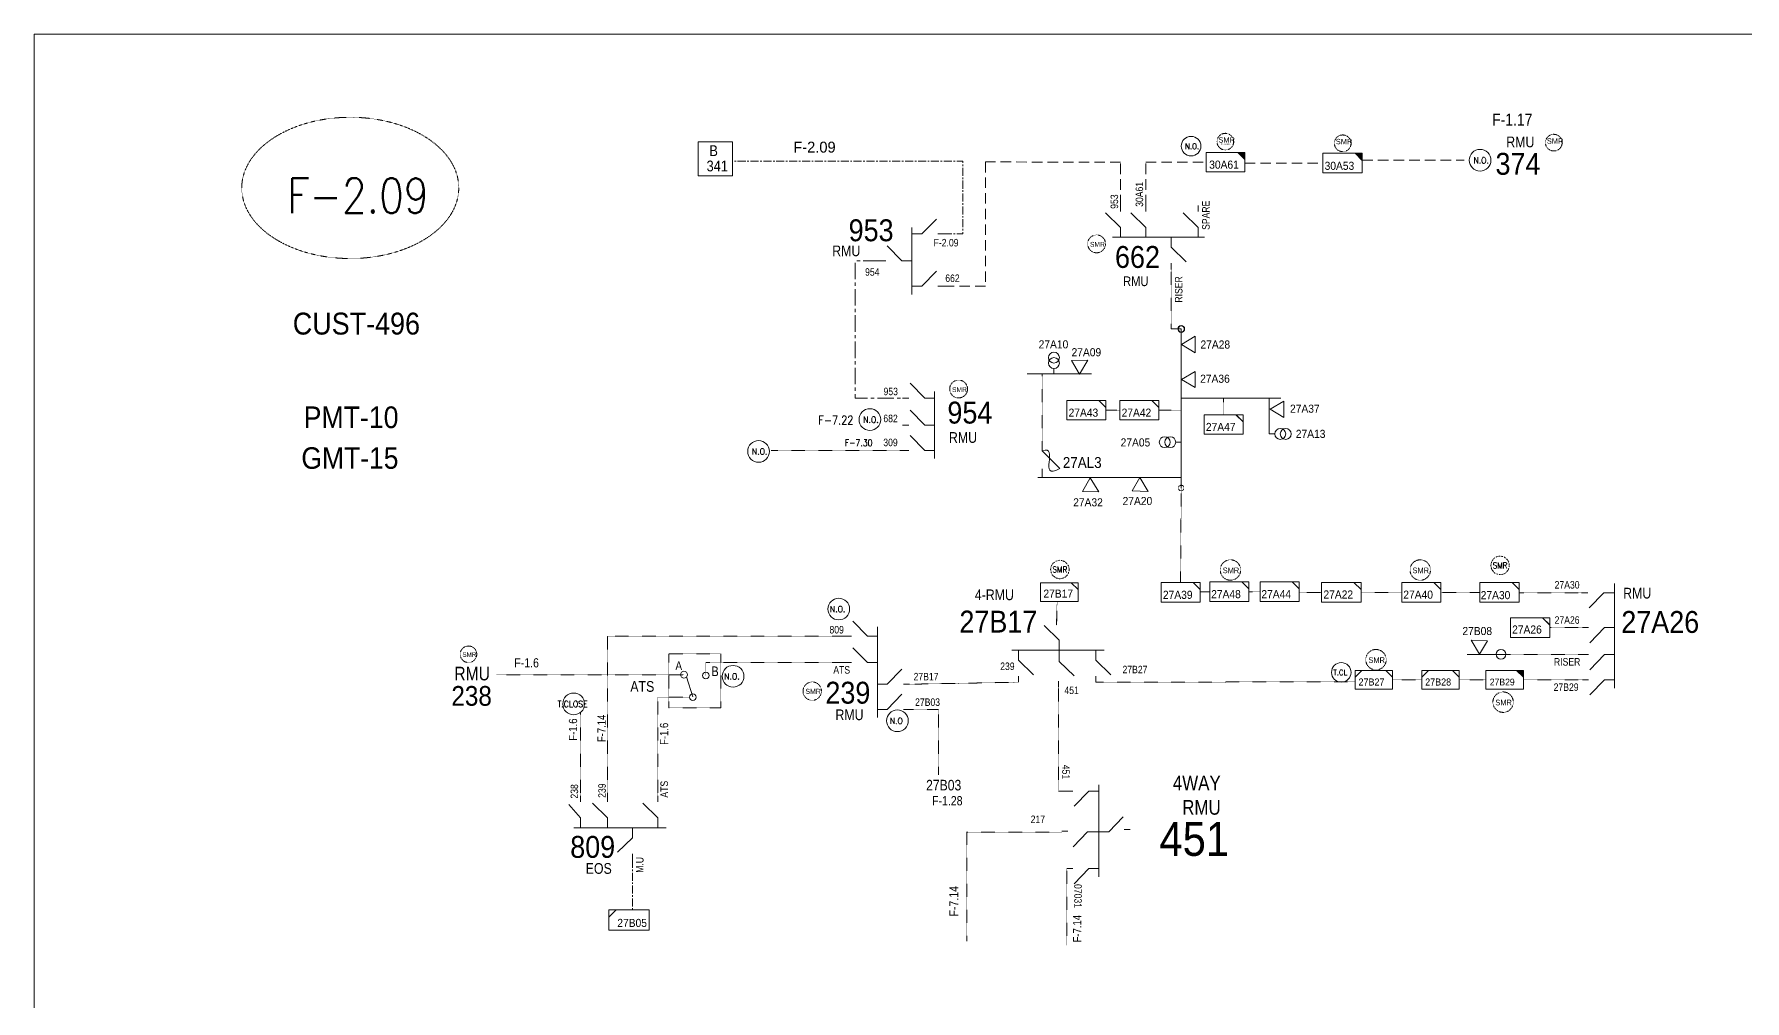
# Model space of a CAD drawing. Header units: metres. Extents: x 65984 to 144644, y -19036 to 23726.
# Drawn here: x 113607 to 114646, y 9612 to 10199 of the extents above; entities that cross this region are included whole.
import ezdxf
from ezdxf.enums import TextEntityAlignment as Align

# ---------------------------------------------------------------- set-up
doc = ezdxf.new("R2010")
doc.units = ezdxf.units.M
doc.header["$MEASUREMENT"] = 0
for name, pattern in [('( Center )', [2, 1.25, -0.25, 0.25, -0.25]), ('DGN Style 2', [0.023128, 0, -0.023128]), ('DGN Style 3', [0.013877, 0, -0.013877]), ('DGN Style 4', [1.6, 0.8, -0.4, 0, -0.4]), ('HIDDEN2', [2381.25, 1587.5, -793.75])]:
    doc.linetypes.add(name, pattern=pattern)
doc.layers.get('0').update_dxf_attribs({"color": 95, "lineweight": 40})
for name, color, linetype, lineweight in [('d_eos', 111, 'Continuous', 40), ('d_eos no', 121, 'Continuous', 40), ('d_fco', 5, 'Continuous', 40), ('d_fco text', 95, 'Continuous', 40), ('d_oh branch', 94, 'Continuous', 40), ('d_switch', 95, 'Continuous', 40), ('d_tf', 1, 'Continuous', 40), ('d_tf no', 6, 'Continuous', 40), ('d_tf_200', 1, 'Continuous', 40), ('d_ug cable', 95, 'Continuous', 40), ('d_ug main line', 95, 'Continuous', 40), ('d_unit sub', 7, 'Continuous', 40), ('FDR  1  16', 234, 'Continuous', 40), ('FDR  2  09', 20, 'Continuous', 40), ('fedr no', 95, 'Continuous', 40), ('GRID STATION 01', 7, 'Continuous', 40), ('Level 37', 7, 'Continuous', 0), ('O H MAIN FEEDER', 4, 'Continuous', 100), ('SW N O', 114, 'Continuous', 30)]:
    doc.layers.add(name, color=color, linetype=linetype, lineweight=lineweight)
doc.styles.add('NASKHF', font='naskhf.shx', dxfattribs={"height": 8})
doc.styles.add('Style-Arial', font='arial.ttf')
doc.styles.add('Style-ENGINEERING', font='ENGINEERING.shx')
doc.styles.add('Style-msdefault', font='msdefault.shx')
doc.styles.add('Style-simplex', font='simplex.shx')
doc.styles.add('Style-STANDARD', font='STANDARD.shx')

# ---------------------------------------------------------------- blocks, each defined once
blk = doc.blocks.new('TFU_128')
at = {"layer": 'd_tf_200', "color": 18, "linetype": 'Continuous', "lineweight": 13}
blk.add_line((0, 10), (0, 0), dxfattribs=at)
for centre in [(0, 30), (0, 20)]:
    blk.add_circle(centre, 10, dxfattribs=at)
blk = doc.blocks.new('*U1250')
at = {"layer": 'd_fco', "color": 18, "linetype": 'Continuous', "lineweight": 13}
blk.add_line((-4.6, 4.2), (-10.1, 4.2), dxfattribs=at)
at = {"layer": 'd_fco', "color": 18, "linetype": 'Continuous', "lineweight": 13, "flags": 128}
blk.add_lwpolyline([(13, 4.2), (7.1, 4.2), (-4.4, -7.3)], dxfattribs=at)
at = {"layer": 'd_fco', "color": 18, "linetype": 'Continuous', "lineweight": 13}
blk.add_open_spline([(-4.4, -7.3), (-13, 7.7), (11.6, -7.7), (7.1, 4.2)], degree=3, dxfattribs=at)
blk = doc.blocks.new('TF_8')
at = {"color": 0, "linetype": 'ByBlock', "lineweight": -2}
blk.add_line((6.3, 4.95), (9.9, 1.35), dxfattribs=at)
blk.add_3dface([(-10.1, 4.95), (9.9, 4.95), (9.9, -5.05), (-10.1, -5.05)], dxfattribs=at)
blk = doc.blocks.new('exist.us-1000kva')
at = {"color": 0, "linetype": 'ByBlock', "lineweight": -2, "flags": 128}
blk.add_lwpolyline([(40, 12.9), (32.8, 20), (40, 20)], close=True, dxfattribs=at)
at = {"color": 0, "linetype": 'ByBlock', "lineweight": -2, "extrusion": (0, 0, -1)}
blk.add_solid([(-40, 12.9), (-32.8, 20), (-40, 20)], dxfattribs=at)
at = {"color": 0, "linetype": 'ByBlock', "lineweight": -2, "xscale": 2, "yscale": 2}
blk.add_blockref('TF_8', (20.2, 10.1), dxfattribs=at)
blk = doc.blocks.new('*U893')
at = {"layer": 'SW N O', "color": 3, "lineweight": 13}
blk.add_circle((0, 0), 16.8, dxfattribs=at)
at = {"layer": 'SW N O', "color": 3, "lineweight": 13, "style": 'Style-STANDARD'}
blk.add_text('N.O.', height=9.6, dxfattribs=at).set_placement((1.7, -0.2), align=Align.MIDDLE_CENTER)
blk = doc.blocks.new('*U1449')
at = {"layer": 'SW N O', "color": 1, "lineweight": 13, "extrusion": (0, 0, -1)}
blk.add_circle((0, 0), 16.8, dxfattribs=at)
at = {"layer": 'SW N O', "color": 1, "lineweight": 13, "extrusion": (0, 0, -1), "style": 'Style-STANDARD'}
blk.add_text('T.CLOSE', height=9.6, dxfattribs=at).set_placement((-1.7, -0.2), align=Align.MIDDLE_CENTER)
blk = doc.blocks.new('*U1450')
at = {"layer": 'SW N O', "color": 3, "lineweight": 13, "extrusion": (0, 0, -1)}
blk.add_circle((0, 0), 16.8, dxfattribs=at)
at = {"layer": 'SW N O', "color": 3, "lineweight": 13, "extrusion": (0, 0, -1), "style": 'Style-STANDARD'}
blk.add_text('N.O.', height=9.6, dxfattribs=at).set_placement((-1.7, -0.2), align=Align.MIDDLE_CENTER)
blk = doc.blocks.new('TRA1_1148')
at = {"layer": 'd_tf', "color": 18, "linetype": 'Continuous', "lineweight": 13, "ltscale": 0.000344463, "extrusion": (0, 0, -1), "flags": 128}
blk.add_lwpolyline([(-10, -17), (0, 0), (10, -17)], close=True, dxfattribs=at)
blk = doc.blocks.new('TRA1_1147')
at = {"layer": 'd_tf', "color": 18, "linetype": 'Continuous', "lineweight": 13, "ltscale": 0.000344463, "xscale": 1.000046566207833, "yscale": 1.000046566207833, "zscale": 1.000046566207833, "rotation": 180}
blk.add_blockref('TRA1_1148', (0, 0), dxfattribs=at)
blk = doc.blocks.new('TRA1_1150')
at = {"layer": 'd_tf', "color": 18, "linetype": 'Continuous', "lineweight": 13, "ltscale": 0.000344463, "extrusion": (0, 0, -1), "flags": 128}
blk.add_lwpolyline([(-10.4, -17), (0, 0), (10, -17)], close=True, dxfattribs=at)
blk = doc.blocks.new('TRA1_1149')
at = {"layer": 'd_tf', "color": 18, "linetype": 'Continuous', "lineweight": 13, "ltscale": 0.000344463, "xscale": 1.000046566207833, "yscale": 1.000046566207833, "zscale": 1.000046566207833, "rotation": 180}
blk.add_blockref('TRA1_1150', (0, 0), dxfattribs=at)
blk = doc.blocks.new('TRA1_1152')
at = {"layer": 'd_tf', "color": 18, "linetype": 'Continuous', "lineweight": 13, "ltscale": 0.000344241, "extrusion": (0, 0, -1), "flags": 128}
blk.add_lwpolyline([(-9.2, -17), (0, 0), (10.8, -17)], close=True, dxfattribs=at)
blk = doc.blocks.new('TRA1_1151')
at = {"layer": 'd_tf', "color": 18, "linetype": 'Continuous', "lineweight": 13, "ltscale": 0.000344241, "xscale": 1.0000584026721, "yscale": 1.00005824531202, "zscale": 1.0000584026721, "rotation": 180.0000949812189}
blk.add_blockref('TRA1_1152', (0, 0), dxfattribs=at)
blk = doc.blocks.new('*U2987')
at = {"layer": 'd_unit sub', "color": 18, "linetype": 'Continuous', "lineweight": 13, "flags": 128}
blk.add_lwpolyline([(8.54, 1.25), (5.47, 4.27), (8.54, 4.27)], close=True, dxfattribs=at)
at = {"layer": 'd_unit sub', "color": 18, "linetype": 'Continuous', "lineweight": 13, "xscale": 0.8535245333131423, "yscale": 0.8535245333131423, "zscale": 0.4098992628124682, "rotation": 359.9999999999999}
blk.add_blockref('TF_8', (0.09, 0.05), dxfattribs=at)
blk = doc.blocks.new('*U2988')
at = {"layer": 'd_unit sub', "color": 18, "linetype": 'Continuous', "lineweight": 13, "flags": 128}
blk.add_lwpolyline([(8.54, 1.25), (5.47, 4.27), (8.54, 4.27)], close=True, dxfattribs=at)
at = {"layer": 'd_unit sub', "color": 18, "linetype": 'Continuous', "lineweight": 13, "xscale": 0.8535245333131423, "yscale": 0.8535245333131423, "zscale": 0.4096174389920897, "rotation": 359.9999999999999}
blk.add_blockref('TF_8', (0.09, 0.05), dxfattribs=at)
blk = doc.blocks.new('*U2989')
at = {"layer": 'd_unit sub', "color": 2, "linetype": 'Continuous', "lineweight": 13, "flags": 128}
blk.add_lwpolyline([(8.54, 1.25), (5.47, 4.27), (8.54, 4.27)], close=True, dxfattribs=at)
at = {"layer": 'd_unit sub', "color": 2, "linetype": 'Continuous', "lineweight": 13, "xscale": 0.8535245333131423, "yscale": 0.8535245333131423, "zscale": 0.4096174389920897, "rotation": 359.9999999999999}
blk.add_blockref('TF_8', (0.09, 0.05), dxfattribs=at)
blk = doc.blocks.new('*U2990')
at = {"layer": 'd_unit sub', "color": 18, "linetype": 'Continuous', "lineweight": 13, "flags": 128}
blk.add_lwpolyline([(8.53, 1.25), (5.46, 4.28), (8.53, 4.28)], close=True, dxfattribs=at)
at = {"layer": 'd_unit sub', "color": 18, "linetype": 'Continuous', "lineweight": 13, "xscale": 0.8535245333131425, "yscale": 0.8535245333131425, "zscale": 0.4066563740655608, "rotation": 359.9999999999999}
blk.add_blockref('TF_8', (0.08, 0.05), dxfattribs=at)
blk = doc.blocks.new('*U2991')
at = {"layer": 'd_unit sub', "color": 2, "linetype": 'Continuous', "lineweight": 13, "flags": 128}
blk.add_lwpolyline([(8.53, 1.25), (5.46, 4.28), (8.53, 4.28)], close=True, dxfattribs=at)
at = {"layer": 'd_unit sub', "color": 2, "linetype": 'Continuous', "lineweight": 13, "xscale": 0.8535245333131424, "yscale": 0.8535245333131424, "zscale": 0.4044253263920334, "rotation": 359.9999999999999}
blk.add_blockref('TF_8', (0.08, 0.05), dxfattribs=at)
blk = doc.blocks.new('TRA1_1154')
at = {"layer": 'd_tf', "color": 18, "linetype": 'Continuous', "lineweight": 13, "ltscale": 0.000344241, "extrusion": (0, 0, -1), "flags": 128}
blk.add_lwpolyline([(-9.2, -17), (0, 0), (10.8, -17)], close=True, dxfattribs=at)
blk = doc.blocks.new('TRA1_1153')
at = {"layer": 'd_tf', "color": 18, "linetype": 'Continuous', "lineweight": 13, "ltscale": 0.000344241, "xscale": 1.0000584026721, "yscale": 1.00005824531202, "zscale": 1.0000584026721, "rotation": 180.0000949812189}
blk.add_blockref('TRA1_1154', (0, 0), dxfattribs=at)
blk = doc.blocks.new('*U2994')
at = {"layer": 'd_unit sub', "color": 18, "linetype": 'Continuous', "lineweight": 13, "flags": 128}
for points in [[(-9.48, 1.38), (-6.07, 4.73), (-9.48, 4.73)], [(9.49, 1.32), (6.02, 4.73), (9.5, 4.73)]]:
    blk.add_lwpolyline(points, close=True, dxfattribs=at)
at = {"layer": 'd_unit sub', "color": 18, "linetype": 'Continuous', "lineweight": 13, "xscale": 0.94866334575076, "yscale": 0.94866334575076, "zscale": 0.4761648633917044, "rotation": 359.9999999999999}
blk.add_blockref('TF_8', (0.1, 0.04), dxfattribs=at)
blk = doc.blocks.new('*U2995')
at = {"layer": 'd_unit sub', "color": 2, "linetype": 'Continuous', "lineweight": 13, "flags": 128}
for points in [[(-9.48, 1.38), (-6.07, 4.73), (-9.48, 4.73)], [(9.49, 1.32), (6.02, 4.73), (9.5, 4.73)]]:
    blk.add_lwpolyline(points, close=True, dxfattribs=at)
at = {"layer": 'd_unit sub', "color": 2, "linetype": 'Continuous', "lineweight": 13, "xscale": 0.94866334575076, "yscale": 0.94866334575076, "zscale": 0.4761648633917044, "rotation": 359.9999999999999}
blk.add_blockref('TF_8', (0.1, 0.04), dxfattribs=at)
blk = doc.blocks.new('*U4043')
at = {"layer": 'd_unit sub', "color": 2, "linetype": 'Continuous', "lineweight": 13, "flags": 128}
blk.add_lwpolyline([(8.54, 1.25), (5.47, 4.27), (8.54, 4.27)], close=True, dxfattribs=at)
at = {"layer": 'd_unit sub', "color": 2, "linetype": 'Continuous', "lineweight": 13, "xscale": 0.8535245333131423, "yscale": 0.8535245333131423, "zscale": 0.4096174389920897, "rotation": 359.9999999999999}
blk.add_blockref('TF_8', (0.09, 0.05), dxfattribs=at)
blk = doc.blocks.new('*U1445')
at = {"layer": 'SW N O', "color": 1, "lineweight": 13, "extrusion": (0, 0, -1)}
blk.add_circle((0, 0), 16.8, dxfattribs=at)
at = {"layer": 'SW N O', "color": 1, "lineweight": 13, "extrusion": (0, 0, -1), "style": 'Style-STANDARD'}
blk.add_text('T.CL', height=9.6, dxfattribs=at).set_placement((-1.7, -0.2), align=Align.MIDDLE_CENTER)
blk = doc.blocks.new('*U3795')
at = {"layer": 'SW N O', "color": 1, "lineweight": 13}
blk.add_circle((0, 0), 16.8, dxfattribs=at)
at = {"layer": 'SW N O', "color": 1, "lineweight": 13, "style": 'Style-STANDARD'}
blk.add_text('N.O.', height=9.6, dxfattribs=at).set_placement((1.7, -0.2), align=Align.MIDDLE_CENTER)
blk = doc.blocks.new('*U4346')
at = {"layer": 'SW N O', "color": 3, "lineweight": 13, "extrusion": (0, 0, -1)}
blk.add_circle((0, 0), 16.8, dxfattribs=at)
at = {"layer": 'SW N O', "color": 3, "lineweight": 13, "extrusion": (0, 0, -1), "style": 'Style-STANDARD'}
blk.add_text('N.O', height=9.6, dxfattribs=at).set_placement((-1.7, -0.2), align=Align.MIDDLE_CENTER)

msp = doc.modelspace()

# ---------------------------------------------------------------- linework, layer by layer
at = {"layer": 'd_eos', "color": 2, "linetype": 'Continuous', "lineweight": 13, "ltscale": 0.832639}
for p, q in [((114266.8, 10081.7), (114257.7, 10090.6)), ((114266.8, 10091.4), (114266.8, 10095.1)), ((114282.1, 10081.7), (114273, 10090.6)), ((114282.1, 10091.4), (114282.1, 10095.1)), ((114313.8, 10081.7), (114304.7, 10090.6)), ((114313.8, 10091.4), (114313.8, 10095.1)), ((114266.8, 10075.7), (114266.8, 10081.7)), ((114282.1, 10075.7), (114282.1, 10081.7)), ((114313.8, 10075.7), (114313.8, 10081.7)), ((114317.8, 10075.7), (114261.8, 10075.7)), ((114297.4, 10075.7), (114297.4, 10069.6)), ((114297.4, 10069.6), (114306.6, 10060.7)), ((114297.4, 10059.9), (114297.4, 10056.2)), ((114147.8, 9977.9), (114138.9, 9987)), ((114153.8, 9977.9), (114147.8, 9977.9)), ((114153.8, 9981.9), (114153.8, 9941.2)), ((114147.8, 9961.5), (114138.9, 9970.7)), ((114147.8, 9946.2), (114138.9, 9955.3)), ((114153.8, 9961.5), (114147.8, 9961.5)), ((114153.8, 9946.2), (114147.8, 9946.2)), ((114229.4, 9830.8), (114220.3, 9839.7)), ((114227.9, 9840.1), (114227.9, 9843.8)), ((114229.5, 9824.8), (114229.5, 9830.9)), ((114200.8, 9824.7), (114256.8, 9824.7)), ((114204.8, 9824.7), (114204.8, 9818.7)), ((114204.8, 9818.7), (114213.9, 9809.8)), ((114229.5, 9825.5), (114229.5, 9818)), ((114251.8, 9824.7), (114251.8, 9818.7)), ((114251.8, 9818.7), (114260.9, 9809.8)), ((114204.8, 9809), (114204.8, 9805.3)), ((114229.5, 9818), (114238.6, 9809.1)), ((114251.8, 9809), (114251.8, 9805.3))]:
    msp.add_line(p, q, dxfattribs=at)
at = {"layer": 'd_eos', "color": 7, "linetype": 'Continuous', "lineweight": 13, "ltscale": 0.832639}
for p, q in [((114140, 10081.6), (114140, 10040.9)), ((114146, 10077.7), (114154.9, 10086.8)), ((114133.9, 10061.3), (114125, 10070.4)), ((114140, 10077.7), (114146, 10077.7)), ((114155.7, 10077.7), (114159.4, 10077.7)), ((114124.2, 10061.3), (114120.5, 10061.3)), ((114140, 10061.3), (114133.9, 10061.3)), ((114146, 10046), (114154.9, 10055.1)), ((114140, 10046), (114146, 10046)), ((114155.7, 10046), (114159.4, 10046)), ((114138.1, 9977.9), (114134.4, 9977.9)), ((114138.1, 9961.5), (114134.4, 9961.5)), ((114138.1, 9946.2), (114134.4, 9946.2)), ((114566.8, 9865.4), (114566.8, 9801.7)), ((114550.5, 9859.6), (114546.8, 9859.6)), ((114560.2, 9859.6), (114551.3, 9850.5)), ((114566.3, 9859.6), (114560.2, 9859.6)), ((114113, 9833.3), (114104.1, 9842.4)), ((114119.1, 9838.9), (114119.1, 9783.8)), ((114103.3, 9833.3), (114099.6, 9833.3)), ((114119.1, 9833.3), (114113, 9833.3)), ((114551, 9838.5), (114547.3, 9838.5)), ((114560.7, 9838.5), (114551.8, 9829.3)), ((114566.8, 9838.5), (114560.7, 9838.5)), ((114113, 9817.2), (114104.2, 9826.3)), ((114551, 9822.1), (114547.3, 9822.1)), ((114560.7, 9822.1), (114551.8, 9812.9)), ((114566.8, 9822.1), (114560.7, 9822.1)), ((114103.3, 9817.2), (114099.6, 9817.2)), ((114119.1, 9817.2), (114113, 9817.2)), ((114125.1, 9804.1), (114134, 9813.2)), ((114119.1, 9804.1), (114125.1, 9804.1)), ((114125.1, 9788.8), (114134, 9798)), ((114134.9, 9804.1), (114138.5, 9804.1)), ((114229.1, 9806), (114229.1, 9802.4)), ((114551, 9806.8), (114547.3, 9806.8)), ((114560.7, 9806.8), (114551.8, 9797.7)), ((114566.8, 9806.8), (114560.7, 9806.8)), ((114134.9, 9788.8), (114138.5, 9788.8)), ((113938.7, 9732.7), (113938.7, 9736.3)), ((113955.1, 9732.7), (113955.1, 9736.3)), ((113985.7, 9732.7), (113985.7, 9736.3)), ((114237.7, 9739.1), (114229.1, 9739.1)), ((114247.5, 9739.1), (114238.6, 9729.9)), ((114253.5, 9739.1), (114247.5, 9739.1)), ((114253.5, 9743), (114253.5, 9687.1)), ((113938.7, 9722.9), (113931.7, 9731)), ((113955.1, 9722.9), (113946, 9731.8)), ((113985.7, 9722.9), (113976.6, 9731.8)), ((113934.7, 9716.9), (113990.7, 9716.9)), ((113938.7, 9716.9), (113938.7, 9722.9)), ((113955.1, 9716.9), (113955.1, 9722.9)), ((113970.4, 9716.9), (113970.4, 9710.8)), ((113985.7, 9716.9), (113985.7, 9722.9)), ((114234.8, 9714.8), (114231.1, 9714.8)), ((114246.7, 9714.3), (114237.9, 9705.2)), ((114254.3, 9714.3), (114246.7, 9714.3)), ((114253.6, 9714.3), (114259.7, 9714.3)), ((114259.6, 9714.4), (114268.4, 9723.6)), ((114268.9, 9715.9), (114272.6, 9715.9)), ((113970.4, 9710.8), (113961.3, 9702)), ((113970.4, 9701.1), (113970.4, 9697.4)), ((114237.7, 9692.1), (114234.1, 9692.1)), ((114247.5, 9692.1), (114238.6, 9682.9)), ((114253.5, 9692.1), (114247.5, 9692.1))]:
    msp.add_line(p, q, dxfattribs=at)
at = {"layer": 'd_eos', "color": 7, "linetype": 'Continuous', "lineweight": 13, "ltscale": 0.749376}
msp.add_line((114119.1, 9788.8), (114125, 9788.8), dxfattribs=at)
at = {"layer": 'd_oh branch', "color": 18, "linetype": 'Continuous', "lineweight": 13}
for p, q in [((114249.2, 9992.7), (114210.1, 9992.7)), ((114364.1, 9978), (114303.6, 9978)), ((114357.1, 9956.2), (114357.1, 9978)), ((114303.6, 9929.8), (114216.5, 9929.8))]:
    msp.add_line(p, q, dxfattribs=at)
at = {"layer": 'd_ug cable', "color": 18, "linetype": 'DGN Style 3', "lineweight": 13}
for p, q in [((114219.1, 9951.4), (114219.1, 9992.7)), ((114329.3, 9967.8), (114329.3, 9978)), ((114257.7, 9970.6), (114266.3, 9970.6)), ((114289.9, 9970.6), (114303.6, 9970.6)), ((114054.6, 9946.2), (114134.9, 9946.2)), ((114303.2, 9865.8), (114303.6, 9923.3)), ((114315, 9860.3), (114321, 9860.3)), ((114344.7, 9860.3), (114351.6, 9860.3)), ((114375.4, 9859.9), (114388.8, 9859.9)), ((114412.9, 9859.9), (114437.7, 9859.9)), ((114461.4, 9859.9), (114484.9, 9859.9)), ((114547.3, 9822.1), (114496.2, 9822.1)), ((114449.8, 9806.8), (114431.9, 9806.8))]:
    msp.add_line(p, q, dxfattribs=at)
at = {"layer": 'd_ug cable', "color": 121, "linetype": 'DGN Style 3', "lineweight": 13}
for p, q in [((114227.9, 9839.9), (114228.2, 9854.4)), ((114229.1, 9805.8), (114229.1, 9739.6)), ((114173.4, 9714.3), (114173.4, 9648)), ((114173.4, 9714.1), (114231, 9714.1)), ((114234.1, 9692), (114234.1, 9645.4))]:
    msp.add_line(p, q, dxfattribs=at)
at = {"layer": 'd_ug cable', "color": 1, "linetype": 'Continuous', "lineweight": 13}
msp.add_line((114007, 9796.4), (114003.1, 9808.5), dxfattribs=at)
at = {"layer": 'd_ug cable', "color": 18, "linetype": 'HIDDEN2', "lineweight": 13, "ltscale": 0.003993}
for points in [[(114266.8, 10095.1), (114266.8, 10121.3), (114184.8, 10121.5), (114184.8, 10046), (114159.4, 10046)], [(114282.1, 10095.1), (114282.1, 10121.3), (114318.7, 10121.3)], [(114342.2, 10120.8), (114389.7, 10120.8)]]:
    msp.add_lwpolyline(points, dxfattribs=at)
at = {"layer": 'd_ug cable', "color": 55, "linetype": 'HIDDEN2', "lineweight": 13, "ltscale": 0.003993}
msp.add_lwpolyline([(114413.6, 10122.5), (114475.5, 10122.6), (114475.5, 10122.6), (114475.5, 10122.6)], dxfattribs=at)
at = {"layer": 'd_ug cable', "color": 18, "linetype": 'DGN Style 3', "lineweight": 13, "flags": 128}
for points in [[(114297.4, 10056.2), (114297.4, 10020), (114303.6, 10020)], [(114508.9, 9859.6), (114546.8, 9859.6)], [(114527.5, 9838.5), (114547.6, 9838.5)], [(114409.3, 9805.6), (114251.8, 9805.3)], [(114488.7, 9806.8), (114472.4, 9806.8)], [(114547.6, 9806.8), (114511.4, 9806.8)]]:
    msp.add_lwpolyline(points, dxfattribs=at)
at = {"layer": 'd_ug cable', "color": 154, "linetype": 'DGN Style 3', "lineweight": 13, "flags": 128}
for points in [[(114099.6, 9833.3), (113955.1, 9833.3), (113955.1, 9736.3)], [(114099.6, 9817.2), (114014.9, 9817.2), (114014.9, 9809.4)], [(113938.8, 9787.1), (113938.7, 9734.2)]]:
    msp.add_lwpolyline(points, dxfattribs=at)
at = {"layer": 'd_ug cable', "color": 191, "linetype": 'DGN Style 3', "lineweight": 13, "flags": 128}
msp.add_lwpolyline([(114001.6, 9809.9), (113887.7, 9809.9)], dxfattribs=at)
at = {"layer": 'd_ug cable', "color": 121, "linetype": 'DGN Style 3', "lineweight": 13, "flags": 128}
msp.add_lwpolyline([(114204.8, 9805.3), (114138.5, 9804.1)], dxfattribs=at)
at = {"layer": 'd_ug cable', "color": 214, "linetype": 'DGN Style 3', "lineweight": 13, "flags": 128}
msp.add_lwpolyline([(114005, 9796.2), (113985.7, 9796.2), (113985.7, 9736.3)], dxfattribs=at)
at = {"layer": 'd_ug cable', "color": 114, "linetype": 'DGN Style 3', "lineweight": 13, "flags": 128}
msp.add_lwpolyline([(114156.2, 9749.1), (114156.2, 9788.8), (114138.5, 9788.8)], dxfattribs=at)
at = {"layer": 'd_ug cable', "color": 2, "linetype": 'DGN Style 3', "lineweight": 13}
for centre, radius in [((114330.4, 10133.8), 5.07), ((114401.7, 10132.8), 5.07), ((114529.9, 10133.2), 5.07), ((114252.2, 10071.7), 5.42), ((114168.4, 9983.5), 5.42), ((114333.5, 9873.5), 6.21), ((114448.8, 9873.5), 6.21), ((113870.7, 9822.3), 5.03), ((114421.9, 9819), 6.21), ((114079.5, 9799.9), 5.59), ((114499.1, 9793.2), 6.21)]:
    msp.add_circle(centre, radius, dxfattribs=at)
at = {"layer": 'd_ug cable', "color": 18, "linetype": 'DGN Style 3', "lineweight": 13}
msp.add_circle((114303.6, 9923.3), 1.69, dxfattribs=at)
at = {"layer": 'd_ug cable', "color": 2, "linetype": 'DGN Style 4', "lineweight": 13}
for centre in [(114497.3, 9876.3), (114229.9, 9873.8)]:
    msp.add_circle(centre, 5.59, dxfattribs=at)
at = {"layer": 'd_ug main line', "color": 18, "linetype": '( Center )', "lineweight": 13, "ltscale": 3.91314, "flags": 128}
msp.add_lwpolyline([(114159.4, 10077.7), (114171, 10077.7), (114171, 10122), (114031, 10122)], dxfattribs=at)
at = {"layer": 'd_ug main line', "color": 3, "linetype": 'DGN Style 2', "lineweight": 13, "flags": 128}
msp.add_lwpolyline([(113992.4, 9789.7), (114023.9, 9789.7), (114023.9, 9822.5), (113992.4, 9822.5)], close=True, dxfattribs=at)
at = {"layer": 'd_ug main line', "color": 154, "linetype": '( Center )', "lineweight": 13, "ltscale": 3.91314, "flags": 128}
msp.add_lwpolyline([(113970.4, 9697.4), (113970.4, 9666.9)], dxfattribs=at)
at = {"layer": 'FDR  1  16', "color": 18, "linetype": '( Center )', "lineweight": 13, "ltscale": 7.986, "flags": 128}
msp.add_lwpolyline([(114120.5, 10061.3), (114105.6, 10061.3), (114105.6, 9977.9), (114134.4, 9977.9)], dxfattribs=at)
at = {"layer": 'FDR  2  09', "color": 18, "linetype": 'Continuous', "lineweight": 13}
msp.add_line((114303.6, 9929.8), (114303.6, 10020), dxfattribs=at)
msp.add_circle((114303.6, 10020), 1.89, dxfattribs=at)
at = {"layer": 'fedr no', "color": 82, "linetype": 'DGN Style 3', "lineweight": 13, "true_color": 0x1dc70e}
msp.add_ellipse((113798.9, 10105.7), major_axis=(65.9, 0), ratio=0.651175, dxfattribs=at)
at = {"layer": 'GRID STATION 01', "color": 18, "lineweight": 13, "ltscale": 0.379284, "flags": 128}
msp.add_lwpolyline([(114010.3, 10113), (114010.3, 10133.6), (114031, 10133.6), (114031, 10113)], close=True, dxfattribs=at)
at = {"layer": 'O H MAIN FEEDER', "color": 18, "lineweight": 13, "ltscale": 0.649935}
for p, q in [((114303.6, 9923.3), (114303.6, 10020)), ((114477.2, 9822.1), (114495.9, 9822.1))]:
    msp.add_line(p, q, dxfattribs=at)
at = {"layer": 'O H MAIN FEEDER', "color": 140, "linetype": 'Continuous', "lineweight": 13, "flags": 128}
msp.add_lwpolyline([(113606.9, 10199.1), (114655, 10199.1), (114655, 9531.1), (113606.9, 9531.1)], close=True, dxfattribs=at)
at = {"layer": 'O H MAIN FEEDER', "color": 18, "lineweight": 13, "ltscale": 0.649935}
for centre, radius in [((114303.6, 10020), 2.06), ((114497.8, 9822.3), 2.93)]:
    msp.add_circle(centre, radius, dxfattribs=at)
at = {"layer": 'O H MAIN FEEDER', "color": 191, "lineweight": 13, "ltscale": 0.454954}
msp.add_circle((114001.6, 9809.9), 2.05, dxfattribs=at)
at = {"layer": 'O H MAIN FEEDER', "color": 154, "lineweight": 13, "ltscale": 0.454954}
for centre in [(114014.9, 9809.4), (114007, 9796.2)]:
    msp.add_circle(centre, 2.05, dxfattribs=at)

# ---------------------------------------------------------------- block references
at = {"layer": 'd_fco', "color": 18, "linetype": 'Continuous', "lineweight": 13, "xscale": 0.9317000000000002, "yscale": 0.9317000000000002, "zscale": 0.9317000000000002, "rotation": 90.0000000006001}
msp.add_blockref('*U1250', (114223, 9939.3), dxfattribs=at)
at = {"layer": 'd_tf', "color": 18, "linetype": 'Continuous', "lineweight": 13, "ltscale": 0.000344463, "extrusion": (0, 0, -1), "xscale": 0.4924700000000001, "yscale": 0.4924700000000001, "zscale": 0.4924700000000001}
for name, p, rotation in [('TRA1_1149', (-114303.8, 10010.6), 89.99999999999993), ('TRA1_1147', (-114303.8, 9989.3), 90.00000000000006), ('TRA1_1147', (-114357.6, 9971.2), 89.99999999999993)]:
    msp.add_blockref(name, p, dxfattribs=dict(at, rotation=rotation))
at = {"layer": 'd_tf', "color": 18, "linetype": 'Continuous', "lineweight": 13, "ltscale": 0.000344241, "xscale": 0.4926453270774791, "yscale": 0.4926907895852433, "zscale": 0.4926453270774791, "rotation": 1.422466428448322}
msp.add_blockref('TRA1_1151', (114241.8, 9992.6), dxfattribs=at)
at = {"layer": 'd_tf', "color": 18, "linetype": 'Continuous', "lineweight": 13, "ltscale": 0.000344241, "extrusion": (0, 0, -1), "yscale": 0.4926907895852433}
for name, p, xscale, zscale, rotation in [('TRA1_1151', (-114248.4, 9929.5), 0.4926453270774791, 0.4926453270774791, 181.4224664284483), ('TRA1_1151', (-114278.5, 9929.8), 0.4926453270774791, 0.4926453270774791, 181.4224664284483), ('TRA1_1153', (-114484.8, 9822.3), 0.4926453270774792, 0.4926453270774792, 1.422466428448458)]:
    msp.add_blockref(name, p, dxfattribs=dict(at, xscale=xscale, zscale=zscale, rotation=rotation))
at = {"layer": 'd_tf_200', "color": 18, "linetype": 'Continuous', "lineweight": 13, "extrusion": (0, 0, -1), "xscale": 0.3327500000000001, "yscale": 0.3327500000000001, "zscale": 0.3327500000000001}
for p, rotation in [((-114226.3, 9992.6), 359.9999999999998), ((-114357.1, 9956.2), 89.99999999999974)]:
    msp.add_blockref('TFU_128', p, dxfattribs=dict(at, rotation=rotation))
at = {"layer": 'd_tf_200', "color": 18, "linetype": 'Continuous', "lineweight": 13, "xscale": 0.3327500000000001, "yscale": 0.3327500000000001, "zscale": 0.3327500000000001, "rotation": 89.99999999999973}
msp.add_blockref('TFU_128', (114303.6, 9951.2), dxfattribs=at)
at = {"layer": 'd_unit sub', "color": 2, "linetype": 'Continuous', "lineweight": 13, "zscale": 0.5680205769198965, "rotation": 359.9999999999999}
for name, p, xscale, yscale in [('exist.us-1000kva', (114318.7, 10115.4), 0.5868337140282511, 0.5868337140282511), ('exist.us-1000kva', (114389.7, 10114.8), 0.5972940035738639, 0.5972940035738639), ('TF_8', (114229.7, 9860.1), 1.136041153839793, 1.136041153839793), ('exist.us-1000kva', (114488.7, 9801.1), 0.5680205769198965, 0.5680205769198965)]:
    msp.add_blockref(name, p, dxfattribs=dict(at, xscale=xscale, yscale=yscale))
at = {"layer": 'd_unit sub', "color": 18, "linetype": 'Continuous', "lineweight": 13}
for name, p, xscale, yscale, zscale in [('*U2987', (114245.9, 9970.6), 1.385756522279401, 1.385756522279401, 1.385756522279401), ('*U2987', (114278.1, 9970.6), 1.385756522279401, 1.385756522279401, 1.385756522279401), ('*U2987', (114329.3, 9961.9), 1.385756522279401, 1.385756522279401, 1.385756522279401), ('*U2987', (114303.2, 9859.9), 1.385756522279401, 1.385756522279401, 1.385756522279401), ('*U2988', (114363.4, 9860.3), 1.386709946523702, 1.386709946523702, 1.386709946523702), ('*U2990', (114515.5, 9838.4), 1.396807263196422, 1.396807263196422, 1.396807263196422), ('*U2994', (114461.1, 9806.8), 1.192907374294498, 1.192907374294498, 1.192907374294498)]:
    msp.add_blockref(name, p, dxfattribs=dict(at, xscale=xscale, yscale=yscale, zscale=zscale))
at = {"layer": 'd_unit sub', "color": 2, "linetype": 'Continuous', "lineweight": 13}
for name, p, xscale, yscale, zscale in [('*U4043', (114332.8, 9860.3), 1.386709946523702, 1.386709946523702, 1.386709946523702), ('*U2989', (114449.5, 9859.9), 1.386709946523702, 1.386709946523702, 1.386709946523702), ('*U2991', (114496.9, 9859.9), 1.404512872592159, 1.404512872592159, 1.404512872592159), ('*U2995', (114420.6, 9806.8), 1.192907374294498, 1.192907374294498, 1.192907374294498)]:
    msp.add_blockref(name, p, dxfattribs=dict(at, xscale=xscale, yscale=yscale, zscale=zscale))
at = {"layer": 'd_unit sub', "color": 18, "linetype": 'Continuous', "lineweight": 13, "xscale": 1.205412522339292, "yscale": 1.205412522339292, "zscale": 0.5680205769198965, "rotation": 359.9999999999999}
msp.add_blockref('TF_8', (114400.9, 9860), dxfattribs=at)
at = {"layer": 'd_unit sub', "color": 154, "linetype": 'Continuous', "lineweight": 13, "xscale": 1.225388866294614, "yscale": -1.225388866294614, "zscale": 0.5680205769198965, "rotation": 180}
msp.add_blockref('TF_8', (113968.1, 9660.9), dxfattribs=at)
at = {"layer": 'SW N O', "color": 3, "lineweight": 13}
for p, xscale, yscale, zscale in [((114309.6, 10131.1), 0.3534637103772187, 0.3534637103772187, 0.3534637103772187), ((114114.5, 9964.9), 0.3927374559746874, 0.3927374559746874, 0.3927374559746874), ((114046.9, 9945.6), 0.3927374559746874, 0.3927374559746874, 0.3927374559746874)]:
    msp.add_blockref('*U893', p, dxfattribs=dict(at, xscale=xscale, yscale=yscale, zscale=zscale))
at = {"layer": 'SW N O', "color": 1, "lineweight": 13, "xscale": 0.3927374559746874, "yscale": 0.3927374559746874, "zscale": 0.3927374559746874}
msp.add_blockref('*U3795', (114485.1, 10122.5), dxfattribs=at)
at = {"layer": 'SW N O', "color": 3, "lineweight": 13, "extrusion": (0, 0, -1), "xscale": 0.3927374559746874, "yscale": 0.3927374559746874, "zscale": 0.3927374559746874}
for name, p in [('*U1450', (-114095.6, 9849.8)), ('*U1450', (-114031.4, 9808.9)), ('*U4346', (-114131.2, 9781.9))]:
    msp.add_blockref(name, p, dxfattribs=at)
at = {"layer": 'SW N O', "color": 1, "lineweight": 13, "extrusion": (0, 0, -1)}
for name, p, xscale, yscale, zscale in [('*U1445', (-114400.8, 9811.3), 0.3534637103772187, 0.3534637103772187, 0.3534637103772187), ('*U1449', (-113934.6, 9792.1), 0.3927374559746874, 0.3927374559746874, 0.3927374559746874)]:
    msp.add_blockref(name, p, dxfattribs=dict(at, xscale=xscale, yscale=yscale, zscale=zscale))

# ---------------------------------------------------------------- texts
at = {"layer": 'd_eos no', "color": 2, "linetype": 'Continuous', "lineweight": 13, "style": 'Style-Arial', "width": 0.88}
for s, p in [('374', (114494.5, 10127)), ('662', (114263.4, 10070.4)), ('954', (114161.6, 9975.8)), ('27B17', (114168.9, 9848.8))]:
    msp.add_text(s, height=13.31, dxfattribs=at).set_placement(p, align=Align.TOP_LEFT)
at = {"layer": 'd_eos no', "color": 7, "linetype": 'Continuous', "lineweight": 13, "style": 'Style-Arial', "width": 0.88}
for s, height, p in [('953', 13.31, (114101.6, 10086.6)), ('CUST-496', 13.31, (113764, 10029.9)), ('PMT-10', 13.18, (113770.6, 9972.9)), ('27A26', 13.31, (114570.9, 9848.6)), ('451', 20.6, (114290.4, 9720.4))]:
    msp.add_text(s, height=height, dxfattribs=at).set_placement(p, align=Align.TOP_LEFT)
at = {"layer": 'd_eos no', "color": 2, "linetype": 'Continuous', "lineweight": 13, "ltscale": 0.9, "style": 'Style-Arial', "width": 0.88}
msp.add_text('238', height=11.98, dxfattribs=at).set_placement((113884.9, 9803), align=Align.TOP_RIGHT)
at = {"layer": 'd_eos no', "color": 2, "linetype": 'Continuous', "lineweight": 13, "style": 'Style-Arial', "width": 0.88}
msp.add_text('239', height=13.31, dxfattribs=at).set_placement((114114.8, 9805.6), align=Align.TOP_RIGHT)
at = {"layer": 'd_eos no', "color": 7, "linetype": 'Continuous', "lineweight": 13, "style": 'Style-Arial', "width": 0.88}
msp.add_text('809', height=13.31, dxfattribs=at).set_placement((113959.8, 9711.9), align=Align.TOP_RIGHT)
at = {"layer": 'd_eos no', "color": 7, "linetype": 'Continuous', "lineweight": 13, "insert": (113769.2, 9948.1), "char_height": 13.088, "attachment_point": 1, "style": 'NASKHF'}
msp.add_mtext('\\fArial|b0|i0|c178178|p39;\\H1x;\\W0.88;GMT-15\\P', dxfattribs=at)
at = {"layer": 'd_fco text', "color": 18, "linetype": 'Continuous', "lineweight": 13, "style": 'Style-msdefault', "width": 0.916667}
msp.add_text('27AL3', height=6.65, dxfattribs=at).set_placement((114231.7, 9935.5))
at = {"layer": 'd_switch', "color": 2, "linetype": 'Continuous', "lineweight": 13, "ltscale": 1.413758, "style": 'Style-ENGINEERING', "width": 0.857143}
msp.add_text('F-1.17', height=7.4, dxfattribs=at).set_placement((114492.4, 10150.9), align=Align.TOP_LEFT)
at = {"layer": 'd_switch', "color": 18, "linetype": 'Continuous', "lineweight": 13, "style": 'Style-ENGINEERING', "width": 0.857143}
for s, p in [('30A61', (114275.9, 10094.2)), ('SPARE', (114316.3, 10080.2)), ('RISER', (114299.8, 10036))]:
    msp.add_text(s, height=4.57, rotation=90, dxfattribs=at).set_placement(p, align=Align.TOP_LEFT)
at = {"layer": 'd_switch', "color": 154, "linetype": 'Continuous', "lineweight": 13, "style": 'Style-ENGINEERING', "width": 0.857143}
msp.add_text('953', height=4.57, rotation=90, dxfattribs=at).set_placement((114260.7, 10093), align=Align.TOP_LEFT)
for s, p in [('F-2.09', (114153.2, 10074.7)), ('954', (114111.6, 10056.9)), ('662', (114160.3, 10053.1)), ('953', (114122.8, 9984.3)), ('682', (114122.7, 9967.9))]:
    msp.add_text(s, height=4.57, dxfattribs=at).set_placement(p, align=Align.TOP_LEFT)
for s, p in [('309', (114131.4, 9953.3)), ('809', (114098.7, 9839.5)), ('ATS', (114102.5, 9815.1))]:
    msp.add_text(s, height=4.57, dxfattribs=at).set_placement(p, align=Align.TOP_RIGHT)
at = {"layer": 'd_switch', "color": 18, "linetype": 'Continuous', "lineweight": 13, "style": 'Style-ENGINEERING', "width": 0.857143}
for s, p in [('27A30', (114530.4, 9866.8)), ('27A26', (114530.4, 9845.4)), ('RISER', (114530, 9820)), ('27B29', (114529.8, 9804.6))]:
    msp.add_text(s, height=4.57, dxfattribs=at).set_placement(p, align=Align.TOP_LEFT)
at = {"layer": 'd_switch', "color": 2, "linetype": 'Continuous', "lineweight": 13, "style": 'Style-ENGINEERING', "width": 0.857143}
for s, height, rotation, p in [('F-1.6', 5.6, 359.9996, (113913.5, 9814.3)), ('239', 4.57, 89.9996, (113954.1, 9743.8)), ('F-1.28', 5.6, 359.9996, (114170.8, 9730.5)), ('F-7.14', 5.6, 89.9996, (114168.3, 9681.5))]:
    msp.add_text(s, height=height, rotation=rotation, dxfattribs=at).set_placement(p, align=Align.RIGHT)
at = {"layer": 'd_switch', "color": 7, "linetype": 'Continuous', "lineweight": 13, "style": 'Style-ENGINEERING', "width": 0.857143}
for s, p in [('27B17', (114156.2, 9811)), ('239', (114202.4, 9817.3)), ('27B27', (114283.1, 9815.3)), ('451', (114241.4, 9802.7))]:
    msp.add_text(s, height=4.57, dxfattribs=at).set_placement(p, align=Align.TOP_RIGHT)
at = {"layer": 'd_switch', "color": 2, "linetype": 'Continuous', "lineweight": 13, "style": 'Style-ENGINEERING', "width": 0.857143}
msp.add_text('27B03', height=4.57, dxfattribs=at).set_placement((114157.1, 9795.5), align=Align.TOP_RIGHT)
at = {"layer": 'd_switch', "color": 2, "linetype": 'Continuous', "lineweight": 13, "ltscale": 0.9, "style": 'Style-ENGINEERING', "width": 0.857143}
for s, p in [('F-1.6', (113936.7, 9783.3)), ('F-7.14', (113954.1, 9785.6)), ('F-1.6', (113992, 9780.7)), ('F-7.14', (114242.9, 9663.9))]:
    msp.add_text(s, height=5.04, rotation=89.9996, dxfattribs=at).set_placement(p, align=Align.RIGHT)
at = {"layer": 'd_switch', "color": 5, "linetype": 'Continuous', "lineweight": 13, "style": 'Style-ENGINEERING', "width": 0.857143}
msp.add_text('27B03', height=6.44, dxfattribs=at).set_placement((114170, 9746), align=Align.TOP_RIGHT)
at = {"layer": 'd_switch', "color": 7, "linetype": 'Continuous', "lineweight": 13, "style": 'Style-ENGINEERING', "width": 0.857143}
msp.add_text('451', height=4.57, rotation=270, dxfattribs=at).set_placement((114235.9, 9746.4), align=Align.TOP_RIGHT)
at = {"layer": 'd_switch', "color": 2, "linetype": 'Continuous', "lineweight": 13, "style": 'Style-ENGINEERING', "width": 0.857143}
msp.add_text('238', height=4.57, rotation=90, dxfattribs=at).set_placement((113937.3, 9734.6))
at = {"layer": 'd_switch', "color": 154, "linetype": 'Continuous', "lineweight": 13, "style": 'Style-ENGINEERING', "width": 0.857143}
msp.add_text('ATS', height=4.57, rotation=90, dxfattribs=at).set_placement((113991.9, 9735.2))
at = {"layer": 'd_switch', "color": 121, "linetype": 'Continuous', "lineweight": 13, "style": 'Style-ENGINEERING', "width": 0.857143}
for s, rotation, p in [('217', 360, (114220.9, 9724.3)), ('07031', 270, (114243.2, 9668.1))]:
    msp.add_text(s, height=4.57, rotation=rotation, dxfattribs=at).set_placement(p, align=Align.TOP_RIGHT)
at = {"layer": 'd_switch', "color": 154, "linetype": 'Continuous', "lineweight": 13, "style": 'Style-ENGINEERING', "width": 0.857143}
msp.add_text('M.U', height=4.57, rotation=90, dxfattribs=at).set_placement((113977, 9699.1), align=Align.RIGHT)
at = {"layer": 'd_tf no', "color": 1, "linetype": 'Continuous', "lineweight": 40, "style": 'Style-msdefault', "width": 0.945946}
for height, p in [(3.28, (114326.2, 10136.5)), (3.28, (114397.5, 10135.5)), (3.28, (114525.7, 10135.8)), (2.95, (114248.2, 10072.9)), (2.95, (114164.4, 9984.6)), (3.45, (114328.8, 9875)), (3.45, (114444.1, 9875)), (2.79, (113867, 9823.5)), (3.45, (114417.3, 9820.5)), (3.1, (114075.3, 9801.3)), (3.45, (114494.4, 9794.7))]:
    msp.add_text('SMR', height=height, dxfattribs=at).set_placement(p, align=Align.TOP_LEFT)
at = {"layer": 'd_tf no', "color": 121, "linetype": 'Continuous', "lineweight": 13, "style": 'Style-msdefault', "width": 0.945946}
msp.add_text('30A61', height=4.92, dxfattribs=at).set_placement((114320.6, 10122.3), align=Align.TOP_LEFT)
at = {"layer": 'd_tf no', "color": 131, "linetype": 'Continuous', "lineweight": 13, "style": 'Style-msdefault', "width": 0.945946}
msp.add_text('30A53', height=4.92, dxfattribs=at).set_placement((114390.7, 10121.6), align=Align.TOP_LEFT)
at = {"layer": 'd_tf no', "color": 18, "linetype": 'Continuous', "lineweight": 13, "style": 'Style-msdefault', "width": 0.945946}
for s, height, p in [('27A10', 4.92, (114217, 10013.1)), ('27A09', 4.92, (114237, 10008.3)), ('27A28', 4.92, (114315.3, 10013)), ('27A36', 4.92, (114315.1, 9992.2)), ('27A37', 4.92, (114369.7, 9974)), ('27A43', 4.92, (114235.2, 9971.6)), ('27A42', 4.92, (114267.4, 9971.6)), ('27A05', 4.92, (114266.8, 9953.5)), ('27A47', 4.92, (114318.6, 9962.9)), ('27A13', 4.92, (114373.2, 9958.7)), ('27A32', 4.92, (114238, 9917.1)), ('27A20', 4.92, (114268, 9917.9)), ('27A39', 4.92, (114292.5, 9860.9)), ('27A44', 4.92, (114352.3, 9861.3)), ('27A22', 4.92, (114390, 9861.1)), ('27B08', 4.92, (114474.4, 9838.9)), ('27A26', 4.92, (114504.6, 9839.8)), ('27B28', 4.3, (114451.8, 9807.6))]:
    msp.add_text(s, height=height, dxfattribs=at).set_placement(p, align=Align.TOP_LEFT)
at = {"layer": 'd_tf no', "color": 1, "linetype": 'Continuous', "lineweight": 13, "ltscale": 0.9, "style": 'Style-simplex', "width": 0.909091}
for p in [(114229.9, 9873.8), (114497.3, 9876.3)]:
    msp.add_text('SMR', height=3.56, dxfattribs=at).set_placement(p, align=Align.MIDDLE_CENTER)
at = {"layer": 'd_tf no', "color": 2, "linetype": 'Continuous', "lineweight": 13, "style": 'Style-msdefault', "width": 0.945946}
for s, height, p in [('27B17', 4.92, (114219.9, 9861.6)), ('27A48', 4.92, (114321.8, 9861.3)), ('27A40', 4.92, (114438.5, 9861)), ('27A30', 4.92, (114485.5, 9860.7)), ('27B27', 4.3, (114411.3, 9807.6)), ('27B29', 4.14, (114491, 9807.5))]:
    msp.add_text(s, height=height, dxfattribs=at).set_placement(p, align=Align.TOP_LEFT)
at = {"layer": 'd_tf no', "color": 154, "linetype": 'Continuous', "lineweight": 13, "style": 'Style-msdefault', "width": 0.945946}
msp.add_text('27B05', height=4.92, dxfattribs=at).set_placement((113979.1, 9661.5), align=Align.TOP_RIGHT)
at = {"layer": 'fedr no', "color": 6, "linetype": 'Continuous', "lineweight": 13, "style": 'Style-STANDARD', "width": 0.909091}
msp.add_text('F-2.09', height=21.23, dxfattribs=at).set_placement((113803.6, 10101), align=Align.MIDDLE_CENTER)
at = {"layer": 'fedr no', "color": 55, "linetype": 'Continuous', "lineweight": 13, "style": 'Style-STANDARD', "width": 0.909091}
for s, height, p in [('F-7.22', 5.26, (114093.9, 9964.6)), ('F-7.30', 4.17, (114107.7, 9950.8))]:
    msp.add_text(s, height=height, dxfattribs=at).set_placement(p, align=Align.MIDDLE_CENTER)
at = {"layer": 'GRID STATION 01', "color": 18, "linetype": 'Continuous', "lineweight": 13, "style": 'Style-msdefault', "width": 0.888889}
for s, p in [('B', (114022.2, 10131.6)), ('341', (114028.3, 10122.3))]:
    msp.add_text(s, height=6.54, rotation=359.9993, dxfattribs=at).set_placement(p, align=Align.TOP_RIGHT)
at = {"layer": 'GRID STATION 01', "color": 18, "linetype": 'Continuous', "lineweight": 13, "style": 'Style-msdefault'}
msp.add_text('F-2.09', height=6.65, rotation=359.9993, dxfattribs=at).set_placement((114093.7, 10133.8), align=Align.TOP_RIGHT)
at = {"layer": 'Level 37', "color": 1, "linetype": 'Continuous', "lineweight": 13, "style": 'Style-msdefault', "width": 0.86}
msp.add_text('17.09.2023', height=0.796, rotation=359.9996, dxfattribs=at).set_placement((114333.4, 10132), align=Align.RIGHT)
at = {"layer": 'Level 37', "color": 2, "linetype": 'Continuous', "lineweight": 13, "style": 'Style-msdefault', "width": 0.86}
for s, p in [('RMU', (114518.1, 10136.9)), ('RMU', (114179.6, 9957.3)), ('4-RMU', (114202, 9861.7))]:
    msp.add_text(s, height=6.52, rotation=0.0004, dxfattribs=at).set_placement(p, align=Align.TOP_RIGHT)
at = {"layer": 'Level 37', "color": 7, "linetype": 'Continuous', "lineweight": 13, "style": 'Style-msdefault', "width": 0.86}
for p in [(114108.7, 10070.7), (114589.1, 9862.7)]:
    msp.add_text('RMU', height=6.52, rotation=0.0004, dxfattribs=at).set_placement(p, align=Align.TOP_RIGHT)
at = {"layer": 'Level 37', "color": 2, "linetype": 'Continuous', "lineweight": 13, "ltscale": 0.9, "style": 'Style-msdefault', "width": 0.86}
msp.add_text('RMU', height=5.87, rotation=0.0004, dxfattribs=at).set_placement((114283.7, 10051.9), align=Align.TOP_RIGHT)
at = {"layer": 'Level 37', "color": 2, "linetype": 'Continuous', "lineweight": 13, "ltscale": 1.144695, "style": 'Style-msdefault', "width": 0.86}
msp.add_text('RMU', height=8.26, rotation=359.9996, dxfattribs=at).set_placement((113862.1, 9814.7), align=Align.TOP_LEFT)
at = {"layer": 'Level 37', "color": 2, "linetype": 'Continuous', "lineweight": 13, "ltscale": 0.81, "style": 'Style-msdefault', "width": 0.86}
msp.add_text('A', height=5.28, rotation=359.9996, dxfattribs=at).set_placement((113996.4, 9818), align=Align.TOP_LEFT)
at = {"layer": 'Level 37', "color": 2, "linetype": 'Continuous', "lineweight": 13, "ltscale": 0.9, "style": 'Style-msdefault', "width": 0.86}
msp.add_text('B', height=5.87, rotation=359.9996, dxfattribs=at).set_placement((114018.2, 9814.9), align=Align.TOP_LEFT)
at = {"layer": 'Level 37', "color": 7, "linetype": 'Continuous', "lineweight": 13, "style": 'Style-msdefault', "width": 0.86}
for s, p in [('ATS', (113969, 9806)), ('EOS', (113941.9, 9695.4))]:
    msp.add_text(s, height=6.52, rotation=359.9996, dxfattribs=at).set_placement(p, align=Align.TOP_LEFT)
at = {"layer": 'Level 37', "color": 2, "linetype": 'Continuous', "lineweight": 13, "style": 'Style-msdefault', "width": 0.86}
msp.add_text('RMU', height=6.52, rotation=359.9996, dxfattribs=at).set_placement((114093.6, 9788.8), align=Align.TOP_LEFT)
at = {"layer": 'Level 37', "color": 7, "linetype": 'Continuous', "lineweight": 13, "insert": (114327.6, 9748.6), "char_height": 8.929, "attachment_point": 3, "rotation": 0.0004, "style": 'NASKHF'}
msp.add_mtext('\\Fmsdefault;\\H1x;\\W0.86;4WAY\\PRMU', dxfattribs=at)

doc.saveas('drawing.dxf')
